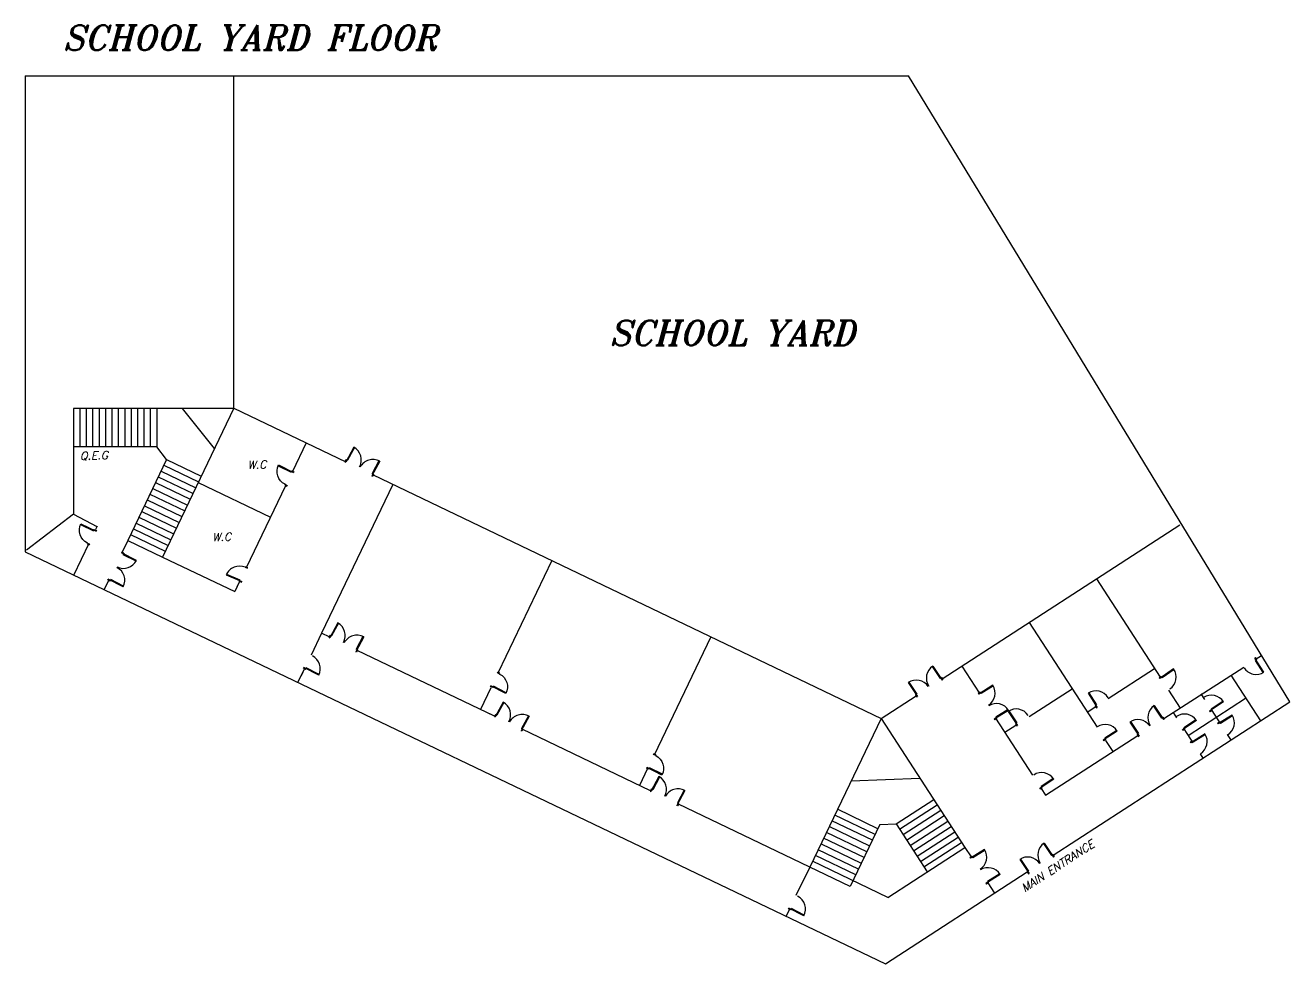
# Model space of a CAD drawing. Header units: millimetres. Extents: x 71 to 575, y 161 to 220.
# Drawn here: x 70.7 to 149.6, y 161.1 to 219.6 of the extents above; entities that cross this region are included whole.
import ezdxf

# ---------------------------------------------------------------- set-up
doc = ezdxf.new("R2010")
doc.units = ezdxf.units.MM
for name, color, linetype in [('Doors', 6, 'Continuous'), ('Fire prevention', 1, 'Continuous'), ('Furniture', 1, 'Continuous'), ('Stairs', 1, 'Continuous'), ('Walls', 7, 'Continuous')]:
    doc.layers.add(name, color=color, linetype=linetype)
doc.layers.get('Fire prevention').off()
doc.styles.add('ROMANS', font='romant.shx', dxfattribs={"oblique": 15, "height": 0.13})

# ---------------------------------------------------------------- blocks, each defined once
blk = doc.blocks.new('A$C7384371F')
at = {"layer": 'Doors', "ltscale": 0.5}
for p, q in [((1.325, -0.041), (1.325, 0.009)), ((1.475, -0.041), (1.475, 0.009)), ((1.325, -0.041), (1.475, -0.041)), ((0.425, -0.891), (1.325, -0.891)), ((0.425, -0.941), (1.475, -0.941)), ((1.325, -0.991), (1.325, -0.891)), ((1.475, -0.991), (1.475, -0.941))]:
    blk.add_line(p, q, dxfattribs=at)
at = {"layer": 'Doors', "color": 8}
blk.add_arc((1.325, -0.941), 0.9, 90, 180, dxfattribs=at)
at = {"layer": 'Walls', "ltscale": 0.5}
for p, q in [((1.325, 0.009), (1.475, 0.009)), ((1.325, -0.991), (1.475, -0.991))]:
    blk.add_line(p, q, dxfattribs=at)
blk = doc.blocks.new('A$C65CE491B')
at = {"layer": 'Furniture', "color": 7, "rotation": 179.9999999938152}
blk.add_blockref('A$C7384371F', (1.441, -0.935), dxfattribs=at)

msp = doc.modelspace()

# ---------------------------------------------------------------- linework, layer by layer
at = {"layer": 'Doors', "ltscale": 0.5}
for p, q in [((91.154, 193.31), (90.656, 192.385)), ((91.198, 193.286), (90.772, 192.494)), ((90.683, 192.541), (90.772, 192.494)), ((90.612, 192.409), (90.656, 192.385)), ((92.776, 192.438), (92.279, 191.513)), ((92.732, 192.462), (92.306, 191.669)), ((92.323, 191.49), (92.279, 191.513)), ((92.394, 191.622), (92.306, 191.669)), ((76.686, 186.758), (76.663, 186.713)), ((77.602, 186.244), (76.663, 186.713)), ((76.82, 186.691), (76.775, 186.602)), ((77.58, 186.199), (76.775, 186.602)), ((75.818, 185.021), (75.84, 185.066)), ((76.78, 184.597), (75.84, 185.066)), ((75.952, 184.954), (75.997, 185.043)), ((76.802, 184.642), (75.997, 185.043)), ((90.155, 182.343), (89.657, 181.418)), ((90.199, 182.319), (89.772, 181.526)), ((89.613, 181.442), (89.657, 181.418)), ((89.684, 181.574), (89.772, 181.526)), ((91.777, 181.471), (91.28, 180.546)), ((91.732, 181.495), (91.307, 180.702)), ((91.395, 180.655), (91.307, 180.702)), ((91.324, 180.522), (91.28, 180.546)), ((147.422, 180.177), (147.38, 180.151)), ((147.944, 179.265), (147.38, 180.151)), ((147.503, 180.051), (147.418, 179.997)), ((147.902, 179.238), (147.418, 179.997)), ((88.016, 179.508), (88.039, 179.553)), ((88.974, 179.074), (88.039, 179.553)), ((88.15, 179.44), (88.195, 179.529)), ((88.996, 179.119), (88.195, 179.529)), ((127.236, 179.617), (127.739, 178.871)), ((127.278, 179.645), (127.865, 178.774)), ((142.307, 179.471), (141.442, 178.876)), ((142.336, 179.43), (141.594, 178.92)), ((125.751, 178.617), (126.337, 177.745)), ((125.792, 178.645), (126.295, 177.898)), ((127.822, 178.927), (127.739, 178.871)), ((127.906, 178.802), (127.865, 178.774)), ((131.039, 178.446), (130.148, 177.891)), ((131.065, 178.404), (130.302, 177.928)), ((141.414, 178.917), (141.442, 178.876)), ((141.537, 179.002), (141.594, 178.92)), ((126.212, 177.842), (126.295, 177.898)), ((126.295, 177.718), (126.337, 177.745)), ((130.121, 177.934), (130.148, 177.891)), ((130.249, 178.013), (130.302, 177.928)), ((136.983, 177.96), (137.54, 177.07)), ((137.025, 177.987), (137.502, 177.224)), ((100.477, 177.395), (99.98, 176.47)), ((100.521, 177.371), (100.095, 176.579)), ((132.013, 176.884), (131.122, 176.328)), ((131.987, 176.927), (131.223, 176.45)), ((131.987, 176.816), (132.573, 175.945)), ((132.028, 176.844), (132.531, 176.097)), ((137.418, 177.171), (137.502, 177.224)), ((137.497, 177.044), (137.54, 177.07)), ((141.054, 177.153), (141.557, 176.406)), ((141.096, 177.181), (141.683, 176.31)), ((145.429, 177.422), (144.554, 176.842)), ((144.581, 176.801), (144.554, 176.842)), ((145.402, 177.464), (144.651, 176.967)), ((144.707, 176.883), (144.651, 176.967)), ((99.936, 176.494), (99.98, 176.47)), ((100.007, 176.626), (100.095, 176.579)), ((102.099, 176.523), (101.602, 175.598)), ((102.055, 176.547), (101.629, 175.754)), ((131.149, 176.286), (131.122, 176.328)), ((131.276, 176.365), (131.223, 176.45)), ((132.448, 176.041), (132.531, 176.097)), ((132.532, 175.917), (132.573, 175.945)), ((139.569, 176.152), (140.155, 175.281)), ((139.61, 176.18), (140.113, 175.433)), ((141.64, 176.462), (141.557, 176.406)), ((141.724, 176.338), (141.683, 176.31)), ((143.731, 176.251), (142.856, 175.671)), ((143.704, 176.292), (142.953, 175.796)), ((145.048, 176.076), (145.074, 176.034)), ((145.965, 176.59), (145.074, 176.034)), ((145.175, 176.156), (145.228, 176.071)), ((145.991, 176.548), (145.228, 176.071)), ((101.646, 175.575), (101.602, 175.598)), ((101.717, 175.707), (101.629, 175.754)), ((138.796, 175.593), (137.921, 175.014)), ((138.769, 175.635), (138.018, 175.138)), ((138.074, 175.055), (138.018, 175.138)), ((140.03, 175.378), (140.113, 175.433)), ((140.113, 175.253), (140.155, 175.281)), ((142.883, 175.629), (142.856, 175.671)), ((143.009, 175.712), (142.953, 175.796)), ((144.267, 175.419), (143.376, 174.862)), ((144.293, 175.377), (143.53, 174.9)), ((137.949, 174.972), (137.921, 175.014)), ((143.35, 174.905), (143.376, 174.862)), ((143.477, 174.984), (143.53, 174.9)), ((110.197, 172.746), (109.7, 171.821)), ((109.727, 171.977), (109.815, 171.929)), ((110.241, 172.722), (109.815, 171.929)), ((134.829, 172.593), (133.954, 172.013)), ((133.982, 171.972), (133.954, 172.013)), ((134.802, 172.635), (134.051, 172.138)), ((134.107, 172.054), (134.051, 172.138)), ((109.656, 171.845), (109.7, 171.821)), ((111.819, 171.874), (111.322, 170.949)), ((111.775, 171.898), (111.349, 171.105)), ((111.366, 170.925), (111.322, 170.949)), ((111.437, 171.058), (111.349, 171.105)), ((130.517, 168.202), (129.626, 167.646)), ((130.544, 168.159), (129.78, 167.683)), ((134.191, 168.572), (134.694, 167.826)), ((134.232, 168.6), (134.819, 167.729)), ((129.6, 167.689), (129.626, 167.646)), ((129.727, 167.768), (129.78, 167.683)), ((132.705, 167.571), (133.291, 166.7)), ((132.747, 167.599), (133.249, 166.853)), ((134.777, 167.882), (134.694, 167.826)), ((134.86, 167.757), (134.819, 167.729)), ((131.492, 166.639), (130.601, 166.083)), ((131.465, 166.682), (130.702, 166.205)), ((133.166, 166.797), (133.249, 166.853)), ((133.25, 166.672), (133.291, 166.7)), ((130.627, 166.041), (130.601, 166.083)), ((130.755, 166.12), (130.702, 166.205)), ((118.283, 164.497), (118.306, 164.541)), ((119.241, 164.063), (118.306, 164.541)), ((118.417, 164.428), (118.462, 164.517)), ((119.264, 164.107), (118.462, 164.517))]:
    msp.add_line(p, q, dxfattribs=at)
at = {"layer": 'Doors', "color": 8}
for centre, start, end in [((90.728, 192.517), 331.72641, 61.72641), ((92.35, 191.646), 61.76561, 151.76561), ((76.797, 186.646), 243.43791, 333.43791), ((75.974, 184.999), 333.47711, 63.47711), ((89.728, 181.55), 331.72641, 61.72641), ((91.351, 180.678), 61.76561, 151.76561), ((88.172, 179.484), 332.9033, 62.9033), ((127.781, 178.899), 123.97718, 213.97718), ((141.566, 178.961), 304.50989, 34.50989), ((147.46, 180.024), 212.533, 302.533), ((126.253, 177.87), 33.93798, 123.93798), ((130.275, 177.97), 301.92747, 31.92747), ((137.46, 177.197), 32.02628, 122.02628), ((144.679, 176.925), 33.50903, 123.50903), ((100.051, 176.602), 331.72641, 61.72641), ((131.25, 176.408), 31.96667, 121.96667), ((132.489, 176.069), 33.93798, 123.93798), ((141.599, 176.434), 123.97718, 213.97718), ((101.673, 175.73), 61.76561, 151.76561), ((138.046, 175.097), 33.50903, 123.50903), ((140.071, 175.406), 33.93798, 123.93798), ((142.981, 175.754), 33.50903, 123.50903), ((145.201, 176.113), 302.01789, 32.01789), ((143.503, 174.942), 302.01789, 32.01789), ((134.079, 172.096), 33.50903, 123.50903), ((109.771, 171.953), 331.72641, 61.72641), ((111.393, 171.081), 61.76561, 151.76561), ((129.754, 167.726), 301.92747, 31.92747), ((134.735, 167.854), 123.97718, 213.97718), ((133.208, 166.825), 33.93798, 123.93798), ((130.728, 166.163), 31.96667, 121.96667), ((118.44, 164.473), 332.9033, 62.9033)]:
    msp.add_arc(centre, 0.9, start, end, dxfattribs=at)
at = {"layer": 'Stairs'}
for p, q in [((73.666, 195.73), (73.666, 193.33)), ((74.066, 195.73), (74.066, 193.33)), ((74.466, 195.73), (74.466, 193.33)), ((74.866, 195.73), (74.866, 193.33)), ((75.266, 195.73), (75.266, 193.33)), ((75.666, 195.73), (75.666, 193.33)), ((76.424, 195.73), (75.831, 195.73)), ((76.066, 195.73), (76.066, 193.33)), ((76.466, 195.73), (76.466, 193.33)), ((76.866, 195.73), (76.866, 193.33)), ((77.266, 195.73), (77.266, 193.33)), ((77.666, 195.73), (77.666, 193.33)), ((78.066, 195.73), (78.066, 193.33)), ((78.466, 195.73), (78.466, 193.33)), ((78.866, 195.73), (78.866, 193.33)), ((82.469, 193.237), (80.468, 195.73)), ((78.873, 193.33), (73.666, 193.33)), ((79.486, 192.546), (78.873, 193.33)), ((79.484, 192.542), (81.648, 191.505)), ((79.138, 191.82), (81.302, 190.783)), ((79.311, 192.181), (81.475, 191.144)), ((78.792, 191.099), (80.956, 190.062)), ((78.965, 191.46), (81.129, 190.422)), ((78.446, 190.378), (80.611, 189.34)), ((78.619, 190.738), (80.784, 189.701)), ((78.101, 189.656), (80.265, 188.619)), ((78.273, 190.017), (80.438, 188.98)), ((77.582, 188.574), (79.746, 187.537)), ((77.755, 188.935), (79.919, 187.897)), ((77.928, 189.296), (80.092, 188.258)), ((77.236, 187.853), (79.4, 186.815)), ((77.409, 188.213), (79.573, 187.176)), ((77.063, 187.492), (79.227, 186.455)), ((122.191, 172.481), (126.475, 172.66)), ((124.994, 169.796), (127.344, 171.318)), ((123.864, 169.495), (121.339, 170.705)), ((125.212, 169.46), (127.562, 170.982)), ((125.429, 169.124), (127.779, 170.647)), ((123.346, 168.413), (120.821, 169.623)), ((123.518, 168.773), (120.994, 169.984)), ((123.691, 169.134), (121.166, 170.344)), ((123.988, 169.754), (122.135, 165.888)), ((123.988, 169.754), (124.994, 169.796)), ((124.994, 169.796), (126.932, 166.805)), ((125.647, 168.788), (127.997, 170.311)), ((125.864, 168.453), (128.214, 169.975)), ((126.082, 168.117), (128.432, 169.64)), ((123, 167.691), (120.475, 168.902)), ((123.173, 168.052), (120.648, 169.262)), ((126.299, 167.781), (128.649, 169.304)), ((126.517, 167.446), (128.867, 168.968)), ((122.654, 166.97), (120.129, 168.18)), ((122.827, 167.331), (120.302, 168.541)), ((126.734, 167.11), (129.084, 168.632)), ((122.481, 166.609), (119.956, 167.819))]:
    msp.add_line(p, q, dxfattribs=at)
at = {"layer": 'Walls'}
for p, q in [((70.666, 216.5), (122.609, 216.5)), ((70.666, 216.5), (70.666, 186.788)), ((83.666, 216.5), (83.666, 195.73)), ((122.609, 216.5), (125.765, 216.5)), ((149.551, 177.409), (125.765, 216.5)), ((83.666, 195.73), (73.666, 195.73)), ((83.679, 195.741), (79.227, 186.455)), ((83.679, 195.741), (90.661, 192.394)), ((73.666, 193.33), (73.666, 189.121)), ((88.188, 193.58), (87.334, 191.799)), ((88.188, 193.58), (87.334, 191.799)), ((79.486, 192.546), (77.063, 187.492)), ((81.453, 191.098), (85.962, 188.937)), ((93.598, 190.987), (89.147, 181.7)), ((92.36, 191.58), (124.062, 176.385)), ((86.907, 190.903), (84.452, 185.786)), ((86.907, 190.903), (84.452, 185.786)), ((73.666, 189.121), (70.75, 186.877)), ((73.666, 189.121), (75.138, 188.363)), ((75.142, 188.371), (75.043, 188.164)), ((127.874, 178.855), (142.7, 188.46)), ((74.623, 187.289), (73.672, 185.305)), ((77.063, 187.492), (76.706, 186.748)), ((70.666, 186.788), (124.327, 161.067)), ((79.227, 186.455), (83.736, 184.293)), ((103.518, 186.232), (100.167, 179.242)), ((75.867, 184.996), (75.594, 184.426)), ((84.059, 184.968), (83.736, 184.293)), ((84.059, 184.968), (83.865, 184.563)), ((137.49, 185.085), (141.463, 178.951)), ((133.293, 182.366), (137.539, 175.841)), ((89.147, 181.7), (88.491, 180.32)), ((89.673, 181.448), (89.147, 181.7)), ((113.437, 181.477), (109.894, 174.086)), ((99.943, 176.525), (91.381, 180.629)), ((147.464, 180.108), (147.783, 180.315)), ((88.07, 179.453), (87.677, 178.634)), ((88.085, 179.486), (87.874, 179.044)), ((129.097, 179.647), (130.183, 177.972)), ((138.227, 177.616), (141.116, 179.488)), ((141.7, 176.374), (146.679, 179.587)), ((145.877, 179.08), (147.726, 176.227)), ((99.707, 178.283), (99.066, 176.945)), ((124.062, 176.385), (126.242, 177.797)), ((133.296, 176.496), (135.973, 178.23)), ((141.986, 178.145), (142.71, 177.028)), ((143.206, 175.324), (146.802, 177.653)), ((144.012, 177.91), (144.238, 177.56)), ((99.996, 176.5), (99.469, 176.752)), ((134.798, 167.85), (149.551, 177.409)), ((136.92, 176.769), (137.453, 177.114)), ((142.282, 176.75), (142.493, 176.425)), ((144.689, 176.865), (145.208, 176.064)), ((124.062, 176.385), (119.61, 167.098)), ((124.062, 176.385), (129.282, 168.328)), ((131.203, 176.396), (133.506, 172.842)), ((131.777, 175.512), (132.474, 175.964)), ((109.666, 171.864), (101.658, 175.703)), ((134.317, 171.59), (140.07, 175.318)), ((142.943, 175.729), (143.504, 174.863)), ((145.658, 175.368), (145.86, 175.057)), ((138.065, 175.001), (138.513, 174.309)), ((143.955, 174.168), (144.13, 173.897)), ((109.492, 173.248), (108.986, 172.191)), ((134.053, 171.998), (134.317, 171.59)), ((122.135, 165.888), (111.419, 171.024)), ((124.472, 165.211), (129.282, 168.328)), ((129.282, 168.328), (129.668, 167.731)), ((124.472, 165.211), (119.783, 167.459)), ((119.61, 167.098), (118.74, 165.318)), ((124.327, 161.067), (133.168, 166.794)), ((130.718, 166.111), (131.13, 165.474)), ((118.353, 164.474), (118.141, 164.032))]:
    msp.add_line(p, q, dxfattribs=at)
at = {"layer": 'Walls', "ltscale": 0.5}
for p, q in [((90.683, 192.541), (90.612, 192.409)), ((92.394, 191.622), (92.323, 191.49)), ((76.82, 186.691), (76.686, 186.758)), ((75.952, 184.954), (75.818, 185.021)), ((89.684, 181.574), (89.613, 181.442)), ((91.395, 180.655), (91.324, 180.522)), ((147.503, 180.051), (147.422, 180.177)), ((88.15, 179.44), (88.016, 179.508)), ((127.822, 178.927), (127.906, 178.802)), ((141.537, 179.002), (141.414, 178.917)), ((126.212, 177.842), (126.295, 177.718)), ((130.249, 178.013), (130.121, 177.934)), ((137.418, 177.171), (137.497, 177.044)), ((144.707, 176.883), (144.581, 176.801)), ((100.007, 176.626), (99.936, 176.494)), ((131.276, 176.365), (131.149, 176.286)), ((132.448, 176.041), (132.532, 175.917)), ((141.64, 176.462), (141.724, 176.338)), ((145.175, 176.156), (145.048, 176.076)), ((101.717, 175.707), (101.646, 175.575)), ((140.03, 175.378), (140.113, 175.253)), ((143.009, 175.712), (142.883, 175.629)), ((138.074, 175.055), (137.949, 174.972)), ((143.477, 174.984), (143.35, 174.905)), ((109.727, 171.977), (109.656, 171.845)), ((134.107, 172.054), (133.982, 171.972)), ((111.437, 171.058), (111.366, 170.925)), ((129.727, 167.768), (129.6, 167.689)), ((134.777, 167.882), (134.86, 167.757)), ((133.166, 166.797), (133.25, 166.672)), ((130.755, 166.12), (130.627, 166.041)), ((118.417, 164.428), (118.283, 164.497))]:
    msp.add_line(p, q, dxfattribs=at)

# ---------------------------------------------------------------- block references
at = {"layer": 'Fire prevention', "xscale": -1}
for p, rotation in [((87.374, 191.742), 333.4771096755138), ((75.046, 188.077), 333.4771096755138), ((99.747, 178.407), 152.9589090360807), ((109.487, 173.315), 152.9589090360807)]:
    msp.add_blockref('A$C65CE491B', p, dxfattribs=dict(at, rotation=rotation))
at = {"layer": 'Fire prevention', "rotation": 156.9073963921063}
msp.add_blockref('A$C65CE491B', (84.138, 184.948), dxfattribs=at)

# ---------------------------------------------------------------- texts
at = {"layer": 'Walls', "char_height": 1.56, "width": 265.11474, "attachment_point": 1, "style": 'ROMANS'}
for s, insert in [('SCHOOL YARD FLOOR', (73.025, 219.649)), ('SCHOOL YARD', (107.123, 201.225))]:
    msp.add_mtext(s, dxfattribs=dict(at, insert=insert))
at = {"layer": 'Walls', "char_height": 0.4992, "width": 84.83672, "attachment_point": 1, "style": 'ROMANS'}
for s, insert, rotation in [('Q.E.G', (74.063, 193.01), 1.94939), ('W.C', (84.519, 192.449), 1.94939), ('W.C', (82.321, 187.937), 1.94939), ('MAIN ENTRANCE', (132.745, 165.929), 33.24193)]:
    msp.add_mtext(s, dxfattribs=dict(at, insert=insert, rotation=rotation))

doc.saveas('drawing.dxf')
